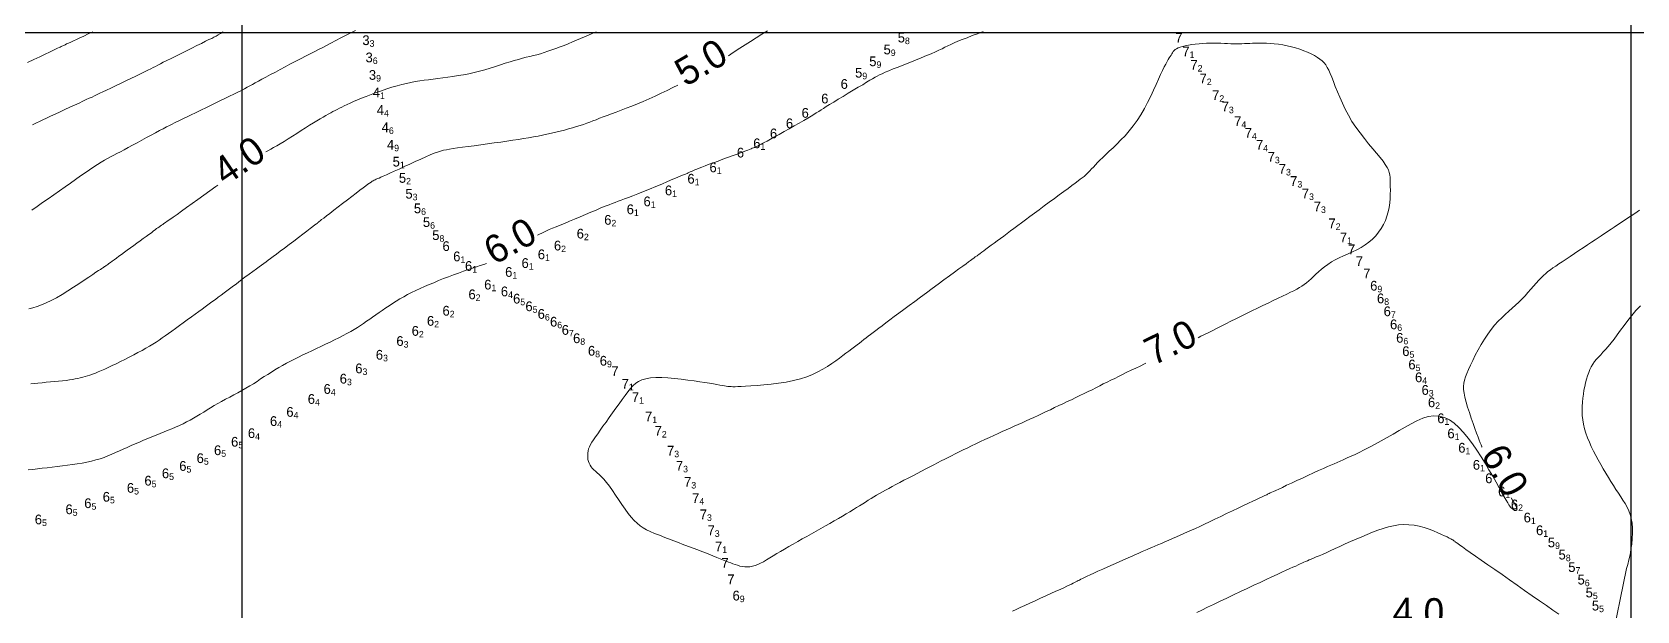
# Model space of a CAD drawing. Header units: millimetres. Extents: x 784883 to 785608, y 628235 to 628806.
# Drawn here: x 785284.9 to 785400.4, y 628458.4 to 628500 of the extents above; entities that cross this region are included whole.
import ezdxf
from ezdxf.enums import TextEntityAlignment as Align

# ---------------------------------------------------------------- set-up
doc = ezdxf.new("R2010")
doc.units = ezdxf.units.MM
for name, color, linetype in [('1_00', 1, 'Continuous'), ('2_00', 92, 'Continuous'), ('3_00', 92, 'Continuous'), ('4_00', 5, 'Continuous'), ('5_00', 252, 'Continuous'), ('6_00', 255, 'Continuous'), ('7_00', 255, 'Continuous'), ('Projection_Grid', 7, 'Continuous')]:
    doc.layers.add(name, color=color, linetype=linetype)
doc.layers.add('Soundings', color=7, linetype='Continuous', true_color=0x000000)

msp = doc.modelspace()

# ---------------------------------------------------------------- linework, layer by layer
at = {"layer": '1_00', "color": 1, "linetype": 'Continuous', "lineweight": 0, "true_color": 0xff0000, "flags": 128}
msp.add_lwpolyline([(785284.55, 628497.83), (785285.01, 628498.05), (785285.43, 628498.25), (785285.81, 628498.43), (785286.12, 628498.58), (785286.37, 628498.7), (785286.56, 628498.79), (785286.71, 628498.86), (785286.82, 628498.91), (785286.9, 628498.95), (785286.96, 628498.98), (785287.02, 628499.01), (785287.08, 628499.04), (785287.16, 628499.07), (785287.25, 628499.11), (785287.36, 628499.17), (785287.5, 628499.23), (785287.66, 628499.31), (785287.85, 628499.39), (785288.07, 628499.49), (785288.32, 628499.61), (785288.6, 628499.74), (785288.91, 628499.89), (785289.24, 628500.04)], dxfattribs=at)
at = {"layer": '2_00', "color": 92, "linetype": 'Continuous', "lineweight": 0, "true_color": 0x00c000, "flags": 128}
msp.add_lwpolyline([(785284.9, 628493.35), (785284.99, 628493.39), (785285.19, 628493.49), (785285.41, 628493.59), (785285.64, 628493.7), (785285.91, 628493.82), (785286.21, 628493.97), (785286.54, 628494.12), (785286.89, 628494.28), (785287.24, 628494.45), (785287.6, 628494.61), (785287.94, 628494.77), (785288.26, 628494.92), (785288.54, 628495.05), (785288.78, 628495.17), (785288.99, 628495.27), (785289.19, 628495.35), (785289.37, 628495.44), (785289.55, 628495.53), (785289.75, 628495.62), (785289.98, 628495.73), (785290.24, 628495.85), (785290.54, 628495.99), (785290.88, 628496.16), (785291.25, 628496.33), (785291.62, 628496.51), (785291.99, 628496.69), (785292.35, 628496.86), (785292.68, 628497.02), (785292.97, 628497.16), (785293.21, 628497.28), (785293.42, 628497.39), (785293.6, 628497.47), (785293.76, 628497.56), (785293.93, 628497.65), (785294.11, 628497.74), (785294.32, 628497.85), (785294.58, 628497.98), (785294.88, 628498.13), (785295.23, 628498.3), (785295.6, 628498.49), (785295.99, 628498.68), (785296.37, 628498.86), (785296.74, 628499.05), (785297.08, 628499.21), (785297.37, 628499.36), (785297.61, 628499.48), (785297.81, 628499.57), (785297.97, 628499.66), (785298.12, 628499.74), (785298.28, 628499.83), (785298.44, 628499.93), (785298.64, 628500.04)], dxfattribs=at)
at = {"layer": '3_00', "color": 92, "linetype": 'Continuous', "lineweight": 0, "true_color": 0x00c000, "flags": 128}
msp.add_lwpolyline([(785284.85, 628487.21), (785285.23, 628487.47), (785285.62, 628487.75), (785286.03, 628488.03), (785286.44, 628488.32), (785286.85, 628488.61), (785287.25, 628488.89), (785287.63, 628489.16), (785288, 628489.42), (785288.36, 628489.67), (785288.69, 628489.9), (785289.01, 628490.12), (785289.31, 628490.32), (785289.59, 628490.5), (785289.84, 628490.66), (785290.08, 628490.8), (785290.3, 628490.92), (785290.52, 628491.04), (785290.75, 628491.16), (785290.98, 628491.28), (785291.23, 628491.41), (785291.5, 628491.55), (785291.8, 628491.71), (785292.11, 628491.88), (785292.44, 628492.06), (785292.78, 628492.25), (785293.12, 628492.43), (785293.45, 628492.61), (785293.76, 628492.78), (785294.05, 628492.94), (785294.31, 628493.07), (785294.54, 628493.2), (785294.76, 628493.31), (785294.95, 628493.4), (785295.12, 628493.49), (785295.28, 628493.57), (785295.44, 628493.64), (785295.58, 628493.71), (785295.73, 628493.78), (785295.87, 628493.85), (785296.03, 628493.93), (785296.19, 628494.01), (785296.38, 628494.1), (785296.59, 628494.2), (785296.82, 628494.31), (785297.08, 628494.44), (785297.38, 628494.58), (785297.71, 628494.74), (785298.05, 628494.9), (785298.4, 628495.07), (785298.75, 628495.24), (785299.09, 628495.41), (785299.41, 628495.56), (785299.69, 628495.7), (785299.94, 628495.83), (785300.16, 628495.94), (785300.36, 628496.05), (785300.55, 628496.15), (785300.74, 628496.26), (785300.94, 628496.37), (785301.17, 628496.49), (785301.42, 628496.63), (785301.71, 628496.79), (785302.04, 628496.97), (785302.39, 628497.15), (785302.74, 628497.34), (785303.1, 628497.53), (785303.44, 628497.71), (785303.76, 628497.88), (785304.05, 628498.03), (785304.3, 628498.15), (785304.52, 628498.26), (785304.71, 628498.36), (785304.9, 628498.46), (785305.08, 628498.55), (785305.28, 628498.65), (785305.5, 628498.77), (785305.76, 628498.9), (785306.06, 628499.05), (785306.39, 628499.22), (785306.74, 628499.41), (785307.11, 628499.6), (785307.48, 628499.8), (785307.83, 628499.98), (785308.16, 628500.15)], dxfattribs=at)
at = {"layer": '4_00', "color": 5, "linetype": 'Continuous', "lineweight": 0, "true_color": 0x1b0fee, "flags": 128}
for points in [[(785301.7, 628491.4), (785301.84, 628491.48), (785302.05, 628491.59), (785302.26, 628491.71), (785302.49, 628491.84), (785302.73, 628491.99), (785303.01, 628492.16), (785303.3, 628492.34), (785303.61, 628492.53), (785303.93, 628492.73), (785304.24, 628492.94), (785304.55, 628493.13), (785304.85, 628493.32), (785305.13, 628493.49), (785305.38, 628493.65), (785305.61, 628493.79), (785305.82, 628493.91), (785306.02, 628494.02), (785306.2, 628494.12), (785306.37, 628494.21), (785306.53, 628494.3), (785306.69, 628494.38), (785306.84, 628494.46), (785307.01, 628494.54), (785307.17, 628494.63), (785307.35, 628494.72), (785307.55, 628494.81), (785307.77, 628494.91), (785308.01, 628495.02), (785308.29, 628495.14), (785308.59, 628495.26), (785308.93, 628495.39), (785309.28, 628495.53), (785309.65, 628495.67), (785310.03, 628495.8), (785310.41, 628495.93), (785310.78, 628496.05), (785311.15, 628496.16), (785311.49, 628496.25), (785311.83, 628496.33), (785312.15, 628496.4), (785312.46, 628496.46), (785312.78, 628496.51), (785313.09, 628496.56), (785313.41, 628496.6), (785313.74, 628496.64), (785314.08, 628496.68), (785314.44, 628496.73), (785314.8, 628496.78), (785315.17, 628496.83), (785315.55, 628496.89), (785315.93, 628496.96), (785316.31, 628497.03), (785316.7, 628497.12), (785317.09, 628497.22), (785317.47, 628497.32), (785317.85, 628497.44), (785318.23, 628497.55), (785318.59, 628497.67), (785318.94, 628497.78), (785319.28, 628497.88), (785319.59, 628497.98), (785319.89, 628498.06), (785320.18, 628498.14), (785320.44, 628498.21), (785320.71, 628498.27), (785320.96, 628498.33), (785321.22, 628498.4), (785321.47, 628498.47), (785321.74, 628498.55), (785322.01, 628498.64), (785322.29, 628498.74), (785322.58, 628498.84), (785322.88, 628498.96), (785323.17, 628499.07), (785323.47, 628499.19), (785323.77, 628499.32), (785324.06, 628499.44), (785324.35, 628499.56), (785324.63, 628499.68), (785324.92, 628499.8), (785325.2, 628499.92), (785325.48, 628500.04)], [(785284.63, 628480.11), (785284.93, 628480.18), (785285.24, 628480.28), (785285.55, 628480.39), (785285.89, 628480.53), (785286.25, 628480.7), (785286.63, 628480.91), (785287.04, 628481.15), (785287.45, 628481.4), (785287.85, 628481.66), (785288.25, 628481.91), (785288.62, 628482.16), (785288.95, 628482.39), (785289.24, 628482.58), (785289.47, 628482.74), (785289.65, 628482.86), (785289.79, 628482.95), (785289.89, 628483.02), (785289.96, 628483.06), (785290.01, 628483.09), (785290.05, 628483.11), (785290.07, 628483.13), (785290.1, 628483.15), (785290.13, 628483.17), (785290.16, 628483.19), (785290.21, 628483.22), (785290.26, 628483.26), (785290.33, 628483.31), (785290.41, 628483.37), (785290.51, 628483.44), (785290.64, 628483.53), (785290.78, 628483.64), (785290.94, 628483.76), (785291.12, 628483.89), (785291.31, 628484.03), (785291.52, 628484.18), (785291.73, 628484.33), (785291.96, 628484.5), (785292.19, 628484.67), (785292.42, 628484.83), (785292.65, 628485), (785292.87, 628485.17), (785293.08, 628485.32), (785293.28, 628485.46), (785293.46, 628485.59), (785293.61, 628485.71), (785293.74, 628485.8), (785293.84, 628485.88), (785293.93, 628485.94), (785293.99, 628485.98), (785294.04, 628486.02), (785294.09, 628486.05), (785294.12, 628486.08), (785294.16, 628486.1), (785294.19, 628486.12), (785294.23, 628486.15), (785294.29, 628486.18), (785294.37, 628486.24), (785294.47, 628486.31), (785294.61, 628486.41), (785294.79, 628486.53), (785295.02, 628486.7), (785295.31, 628486.9), (785295.63, 628487.13), (785296, 628487.4), (785296.4, 628487.68), (785296.81, 628487.98), (785297.24, 628488.3), (785297.68, 628488.61), (785298.11, 628488.92), (785298.24, 628489.02)]]:
    msp.add_lwpolyline(points, dxfattribs=at)
at = {"layer": '5_00', "color": 252, "linetype": 'Continuous', "lineweight": 0, "true_color": 0x8e919d}
for p, q in [((785400.33, 628479.98), (785400.04, 628479.63)), ((785400.65, 628480.33), (785400.33, 628479.98)), ((785399.48, 628478.92), (785399.23, 628478.57)), ((785399.75, 628479.27), (785399.48, 628478.92)), ((785400.04, 628479.63), (785399.75, 628479.27)), ((785398.54, 628477.65), (785398.34, 628477.4)), ((785398.76, 628477.93), (785398.54, 628477.65)), ((785398.99, 628478.24), (785398.76, 628477.93)), ((785399.23, 628478.57), (785398.99, 628478.24)), ((785397.49, 628476.48), (785397.35, 628476.31)), ((785397.64, 628476.64), (785397.49, 628476.48)), ((785397.8, 628476.81), (785397.64, 628476.64)), ((785397.96, 628476.99), (785397.8, 628476.81)), ((785398.15, 628477.19), (785397.96, 628476.99)), ((785398.34, 628477.4), (785398.15, 628477.19)), ((785396.85, 628475.29), (785396.77, 628475.05)), ((785396.93, 628475.52), (785396.85, 628475.29)), ((785397.02, 628475.74), (785396.93, 628475.52)), ((785397.12, 628475.94), (785397.02, 628475.74)), ((785397.23, 628476.13), (785397.12, 628475.94)), ((785397.35, 628476.31), (785397.23, 628476.13)), ((785396.59, 628474.25), (785396.55, 628473.97)), ((785396.65, 628474.53), (785396.59, 628474.25)), ((785396.71, 628474.79), (785396.65, 628474.53)), ((785396.77, 628475.05), (785396.71, 628474.79)), ((785396.48, 628473.38), (785396.46, 628473.07)), ((785396.46, 628473.07), (785396.46, 628472.76)), ((785396.51, 628473.68), (785396.48, 628473.38)), ((785396.55, 628473.97), (785396.51, 628473.68)), ((785396.46, 628472.76), (785396.47, 628472.44)), ((785396.47, 628472.44), (785396.5, 628472.12)), ((785396.5, 628472.12), (785396.56, 628471.8)), ((785396.56, 628471.8), (785396.63, 628471.48)), ((785396.63, 628471.48), (785396.73, 628471.16)), ((785396.73, 628471.16), (785396.84, 628470.83)), ((785396.84, 628470.83), (785396.98, 628470.51)), ((785396.98, 628470.51), (785397.12, 628470.19)), ((785397.12, 628470.19), (785397.28, 628469.87)), ((785397.28, 628469.87), (785397.45, 628469.55)), ((785397.45, 628469.55), (785397.62, 628469.23)), ((785397.62, 628469.23), (785397.8, 628468.91)), ((785397.8, 628468.91), (785397.98, 628468.59)), ((785397.98, 628468.59), (785398.16, 628468.28)), ((785398.16, 628468.28), (785398.35, 628467.98)), ((785398.35, 628467.98), (785398.53, 628467.68)), ((785398.53, 628467.68), (785398.71, 628467.39)), ((785398.71, 628467.39), (785398.89, 628467.11)), ((785398.89, 628467.11), (785399.07, 628466.85)), ((785399.07, 628466.85), (785399.24, 628466.59)), ((785399.24, 628466.59), (785399.4, 628466.34)), ((785399.4, 628466.34), (785399.55, 628466.09)), ((785399.55, 628466.09), (785399.69, 628465.84)), ((785399.69, 628465.84), (785399.81, 628465.58)), ((785399.81, 628465.58), (785399.91, 628465.31)), ((785399.91, 628465.31), (785399.99, 628465.01)), ((785399.99, 628465.01), (785400.05, 628464.69)), ((785380.59, 628463.71), (785380.19, 628463.54)), ((785380.98, 628463.88), (785380.59, 628463.71)), ((785381.37, 628464.04), (785380.98, 628463.88)), ((785381.76, 628464.18), (785381.37, 628464.04)), ((785382.13, 628464.31), (785381.76, 628464.18)), ((785382.51, 628464.41), (785382.13, 628464.31)), ((785382.87, 628464.5), (785382.51, 628464.41)), ((785383.24, 628464.56), (785382.87, 628464.5)), ((785383.61, 628464.58), (785383.24, 628464.56)), ((785383.98, 628464.57), (785383.61, 628464.58)), ((785384.36, 628464.53), (785383.98, 628464.57)), ((785384.73, 628464.46), (785384.36, 628464.53)), ((785385.09, 628464.36), (785384.73, 628464.46)), ((785385.44, 628464.25), (785385.09, 628464.36)), ((785385.77, 628464.12), (785385.44, 628464.25)), ((785386.07, 628464), (785385.77, 628464.12)), ((785386.33, 628463.88), (785386.07, 628464)), ((785386.56, 628463.78), (785386.33, 628463.88)), ((785386.74, 628463.69), (785386.56, 628463.78)), ((785386.89, 628463.61), (785386.74, 628463.69)), ((785387, 628463.56), (785386.89, 628463.61)), ((785400.05, 628464.69), (785400.08, 628464.33)), ((785400.08, 628463.96), (785400.06, 628463.57)), ((785400.08, 628464.33), (785400.08, 628463.96)), ((785378.03, 628462.56), (785377.76, 628462.44)), ((785378.33, 628462.7), (785378.03, 628462.56)), ((785378.67, 628462.85), (785378.33, 628462.7)), ((785379.02, 628463.01), (785378.67, 628462.85)), ((785379.4, 628463.19), (785379.02, 628463.01)), ((785379.79, 628463.36), (785379.4, 628463.19)), ((785380.19, 628463.54), (785379.79, 628463.36)), ((785387.08, 628463.51), (785387, 628463.56)), ((785387.14, 628463.48), (785387.08, 628463.51)), ((785387.18, 628463.45), (785387.14, 628463.48)), ((785387.21, 628463.43), (785387.18, 628463.45)), ((785387.23, 628463.42), (785387.21, 628463.43)), ((785387.26, 628463.4), (785387.23, 628463.42)), ((785387.29, 628463.38), (785387.26, 628463.4)), ((785387.33, 628463.34), (785387.29, 628463.38)), ((785387.4, 628463.29), (785387.33, 628463.34)), ((785387.51, 628463.22), (785387.4, 628463.29)), ((785387.65, 628463.11), (785387.51, 628463.22)), ((785387.84, 628462.98), (785387.65, 628463.11)), ((785388.09, 628462.8), (785387.84, 628462.98)), ((785388.41, 628462.58), (785388.09, 628462.8)), ((785388.78, 628462.32), (785388.41, 628462.58)), ((785399.97, 628462.78), (785399.91, 628462.4)), ((785400.03, 628463.17), (785399.97, 628462.78)), ((785400.06, 628463.57), (785400.03, 628463.17)), ((785375.42, 628461.41), (785375.15, 628461.29)), ((785375.64, 628461.51), (785375.42, 628461.41)), ((785375.84, 628461.6), (785375.64, 628461.51)), ((785376.01, 628461.68), (785375.84, 628461.6)), ((785376.16, 628461.75), (785376.01, 628461.68)), ((785376.29, 628461.81), (785376.16, 628461.75)), ((785376.42, 628461.87), (785376.29, 628461.81)), ((785376.55, 628461.92), (785376.42, 628461.87)), ((785376.68, 628461.98), (785376.55, 628461.92)), ((785376.81, 628462.04), (785376.68, 628461.98)), ((785376.96, 628462.1), (785376.81, 628462.04)), ((785377.13, 628462.17), (785376.96, 628462.1)), ((785377.31, 628462.25), (785377.13, 628462.17)), ((785377.52, 628462.34), (785377.31, 628462.25)), ((785377.76, 628462.44), (785377.52, 628462.34)), ((785389.2, 628462.02), (785388.78, 628462.32)), ((785389.67, 628461.69), (785389.2, 628462.02)), ((785390.17, 628461.34), (785389.67, 628461.69)), ((785390.69, 628460.98), (785390.17, 628461.34)), ((785399.66, 628461.41), (785398.18, 628454.32)), ((785399.75, 628461.71), (785399.66, 628461.41)), ((785399.83, 628462.04), (785399.75, 628461.71)), ((785399.91, 628462.4), (785399.83, 628462.04)), ((785372.83, 628460.21), (785372.35, 628459.98)), ((785373.28, 628460.42), (785372.83, 628460.21)), ((785373.72, 628460.62), (785373.28, 628460.42)), ((785374.13, 628460.81), (785373.72, 628460.62)), ((785374.51, 628460.99), (785374.13, 628460.81)), ((785374.85, 628461.15), (785374.51, 628460.99)), ((785375.15, 628461.29), (785374.85, 628461.15)), ((785391.23, 628460.6), (785390.69, 628460.98)), ((785391.78, 628460.22), (785391.23, 628460.6)), ((785392.32, 628459.83), (785391.78, 628460.22)), ((785370.39, 628459.06), (785369.93, 628458.84)), ((785370.88, 628459.29), (785370.39, 628459.06)), ((785371.37, 628459.52), (785370.88, 628459.29)), ((785371.87, 628459.76), (785371.37, 628459.52)), ((785372.35, 628459.98), (785371.87, 628459.76)), ((785392.86, 628459.46), (785392.32, 628459.83)), ((785393.39, 628459.09), (785392.86, 628459.46)), ((785393.89, 628458.75), (785393.39, 628459.09)), ((785369.08, 628458.43), (785368.71, 628458.26)), ((785369.48, 628458.63), (785369.08, 628458.43)), ((785369.93, 628458.84), (785369.48, 628458.63)), ((785394.35, 628458.42), (785393.89, 628458.75)), ((785394.78, 628458.13), (785394.35, 628458.42))]:
    msp.add_line(p, q, dxfattribs=at)
at = {"layer": '5_00', "color": 252, "linetype": 'Continuous', "lineweight": 0, "true_color": 0x8e919d, "flags": 128}
for points in [[(785335, 628498.32), (785335.17, 628498.44), (785335.49, 628498.64), (785335.83, 628498.87), (785336.2, 628499.11), (785336.59, 628499.35), (785336.99, 628499.61), (785337.4, 628499.87), (785337.81, 628500.12)], [(785284.78, 628474.72), (785285.03, 628474.74), (785285.3, 628474.77), (785285.59, 628474.79), (785285.89, 628474.82), (785286.19, 628474.85), (785286.49, 628474.88), (785286.78, 628474.91), (785287.06, 628474.93), (785287.32, 628474.96), (785287.56, 628474.99), (785287.78, 628475.03), (785287.98, 628475.06), (785288.16, 628475.1), (785288.34, 628475.14), (785288.52, 628475.18), (785288.69, 628475.23), (785288.86, 628475.28), (785289.04, 628475.34), (785289.23, 628475.41), (785289.43, 628475.49), (785289.64, 628475.57), (785289.87, 628475.67), (785290.11, 628475.77), (785290.36, 628475.89), (785290.64, 628476.02), (785290.93, 628476.16), (785291.23, 628476.31), (785291.55, 628476.46), (785291.87, 628476.62), (785292.19, 628476.79), (785292.49, 628476.96), (785292.79, 628477.12), (785293.07, 628477.28), (785293.33, 628477.43), (785293.57, 628477.57), (785293.8, 628477.72), (785294.02, 628477.86), (785294.23, 628478.01), (785294.46, 628478.17), (785294.69, 628478.33), (785294.93, 628478.51), (785295.2, 628478.7), (785295.48, 628478.9), (785295.76, 628479.11), (785296.05, 628479.32), (785296.34, 628479.53), (785296.61, 628479.73), (785296.88, 628479.92), (785297.11, 628480.09), (785297.33, 628480.25), (785297.53, 628480.39), (785297.71, 628480.53), (785297.89, 628480.66), (785298.07, 628480.79), (785298.27, 628480.94), (785298.48, 628481.09), (785298.71, 628481.27), (785298.98, 628481.47), (785299.27, 628481.68), (785299.58, 628481.91), (785299.89, 628482.15), (785300.2, 628482.38), (785300.5, 628482.6), (785300.77, 628482.8), (785301.02, 628482.98), (785301.23, 628483.13), (785301.4, 628483.26), (785301.56, 628483.38), (785301.72, 628483.49), (785301.87, 628483.6), (785302.04, 628483.72), (785302.24, 628483.87), (785302.47, 628484.04), (785302.74, 628484.25), (785303.05, 628484.48), (785303.38, 628484.73), (785303.71, 628484.99), (785304.05, 628485.24), (785304.36, 628485.48), (785304.65, 628485.7), (785304.9, 628485.89), (785305.09, 628486.04), (785305.23, 628486.15), (785305.34, 628486.23), (785305.41, 628486.28), (785305.45, 628486.32), (785305.47, 628486.33), (785305.48, 628486.34), (785305.48, 628486.34), (785305.48, 628486.34), (785305.49, 628486.35), (785305.51, 628486.36), (785305.55, 628486.4), (785305.62, 628486.45), (785305.72, 628486.53), (785305.87, 628486.64), (785306.06, 628486.79), (785306.31, 628486.98), (785306.59, 628487.2), (785306.9, 628487.44), (785307.23, 628487.69), (785307.57, 628487.95), (785307.9, 628488.2), (785308.2, 628488.44), (785308.48, 628488.65), (785308.7, 628488.82), (785308.89, 628488.96), (785309.05, 628489.07), (785309.17, 628489.16), (785309.28, 628489.23), (785309.36, 628489.29), (785309.44, 628489.33), (785309.51, 628489.37), (785309.57, 628489.4), (785309.65, 628489.44), (785309.74, 628489.48), (785309.85, 628489.52), (785309.99, 628489.58), (785310.16, 628489.66), (785310.38, 628489.75), (785310.64, 628489.87), (785310.94, 628490.01), (785311.3, 628490.17), (785311.67, 628490.35), (785312.07, 628490.53), (785312.46, 628490.71), (785312.85, 628490.89), (785313.21, 628491.05), (785313.53, 628491.19), (785313.81, 628491.3), (785314.05, 628491.39), (785314.27, 628491.46), (785314.48, 628491.52), (785314.7, 628491.56), (785314.93, 628491.61), (785315.19, 628491.65), (785315.49, 628491.69), (785315.85, 628491.74), (785316.26, 628491.79), (785316.7, 628491.85), (785317.17, 628491.92), (785317.65, 628491.98), (785318.13, 628492.05), (785318.61, 628492.11), (785319.06, 628492.18), (785319.49, 628492.24), (785319.89, 628492.3), (785320.26, 628492.36), (785320.62, 628492.42), (785320.96, 628492.48), (785321.3, 628492.54), (785321.62, 628492.6), (785321.94, 628492.67), (785322.26, 628492.74), (785322.58, 628492.82), (785322.89, 628492.89), (785323.2, 628492.97), (785323.49, 628493.06), (785323.78, 628493.14), (785324.06, 628493.22), (785324.32, 628493.3), (785324.56, 628493.38), (785324.8, 628493.47), (785325.03, 628493.55), (785325.25, 628493.64), (785325.49, 628493.72), (785325.73, 628493.82), (785325.99, 628493.92), (785326.27, 628494.03), (785326.58, 628494.14), (785326.92, 628494.27), (785327.27, 628494.4), (785327.65, 628494.55), (785328.04, 628494.7), (785328.45, 628494.86), (785328.87, 628495.04), (785329.3, 628495.22), (785329.73, 628495.42), (785330.17, 628495.62), (785330.6, 628495.83), (785331.01, 628496.03), (785331.37, 628496.21)]]:
    msp.add_lwpolyline(points, dxfattribs=at)
at = {"layer": '6_00', "color": 18, "linetype": 'Continuous', "lineweight": 0, "true_color": 0x000000, "flags": 128}
for points in [[(785321.26, 628485.41), (785321.36, 628485.46), (785321.61, 628485.59), (785321.85, 628485.7), (785322.09, 628485.81), (785322.34, 628485.91), (785322.61, 628486.02), (785322.89, 628486.13), (785323.21, 628486.26), (785323.56, 628486.41), (785323.93, 628486.56), (785324.32, 628486.73), (785324.71, 628486.9), (785325.1, 628487.06), (785325.47, 628487.22), (785325.82, 628487.37), (785326.13, 628487.49), (785326.41, 628487.6), (785326.64, 628487.69), (785326.86, 628487.77), (785327.07, 628487.85), (785327.29, 628487.93), (785327.53, 628488.02), (785327.8, 628488.12), (785328.12, 628488.24), (785328.48, 628488.38), (785328.89, 628488.55), (785329.33, 628488.73), (785329.77, 628488.91), (785330.21, 628489.09), (785330.62, 628489.27), (785331, 628489.43), (785331.32, 628489.56), (785331.58, 628489.67), (785331.78, 628489.75), (785331.92, 628489.81), (785332.03, 628489.86), (785332.1, 628489.89), (785332.16, 628489.91), (785332.21, 628489.94), (785332.26, 628489.96), (785332.31, 628489.98), (785332.39, 628490.02), (785332.48, 628490.06), (785332.59, 628490.1), (785332.73, 628490.16), (785332.9, 628490.23), (785333.1, 628490.31), (785333.34, 628490.4), (785333.62, 628490.51), (785333.93, 628490.62), (785334.26, 628490.74), (785334.6, 628490.87), (785334.94, 628490.99), (785335.26, 628491.11), (785335.57, 628491.22), (785335.83, 628491.32), (785336.06, 628491.4), (785336.25, 628491.47), (785336.4, 628491.53), (785336.53, 628491.58), (785336.63, 628491.62), (785336.72, 628491.66), (785336.8, 628491.69), (785336.88, 628491.73), (785336.95, 628491.76), (785337.04, 628491.8), (785337.14, 628491.85), (785337.25, 628491.91), (785337.39, 628491.98), (785337.57, 628492.07), (785337.78, 628492.18), (785338.03, 628492.32), (785338.32, 628492.48), (785338.65, 628492.66), (785339.01, 628492.86), (785339.38, 628493.07), (785339.74, 628493.28), (785340.09, 628493.48), (785340.42, 628493.66), (785340.71, 628493.83), (785340.95, 628493.97), (785341.16, 628494.1), (785341.33, 628494.21), (785341.5, 628494.31), (785341.67, 628494.42), (785341.84, 628494.53), (785342.05, 628494.66), (785342.29, 628494.81), (785342.58, 628494.99), (785342.91, 628495.19), (785343.26, 628495.4), (785343.63, 628495.62), (785343.99, 628495.84), (785344.34, 628496.05), (785344.67, 628496.24), (785344.95, 628496.41), (785345.19, 628496.56), (785345.38, 628496.67), (785345.56, 628496.77), (785345.72, 628496.86), (785345.89, 628496.95), (785346.07, 628497.03), (785346.29, 628497.13), (785346.55, 628497.24), (785346.87, 628497.37), (785347.23, 628497.51), (785347.63, 628497.67), (785348.05, 628497.84), (785348.47, 628498), (785348.87, 628498.17), (785349.26, 628498.33), (785349.6, 628498.47), (785349.9, 628498.61), (785350.15, 628498.72), (785350.38, 628498.83), (785350.59, 628498.94), (785350.8, 628499.04), (785351.01, 628499.14), (785351.25, 628499.25), (785351.52, 628499.36), (785351.83, 628499.49), (785352.18, 628499.62), (785352.55, 628499.77), (785352.94, 628499.91), (785353.33, 628500.06)], [(785400.59, 628487.21), (785400.26, 628486.98), (785399.92, 628486.76), (785399.59, 628486.54), (785399.28, 628486.33), (785399, 628486.15), (785398.76, 628485.99), (785398.55, 628485.85), (785398.36, 628485.72), (785398.18, 628485.6), (785398, 628485.48), (785397.82, 628485.36), (785397.62, 628485.23), (785397.39, 628485.08), (785397.14, 628484.9), (785396.85, 628484.71), (785396.54, 628484.51), (785396.23, 628484.3), (785395.91, 628484.09), (785395.6, 628483.88), (785395.3, 628483.68), (785395.03, 628483.5), (785394.78, 628483.34), (785394.56, 628483.19), (785394.36, 628483.05), (785394.18, 628482.92), (785394, 628482.79), (785393.84, 628482.65), (785393.68, 628482.5), (785393.51, 628482.34), (785393.33, 628482.16), (785393.15, 628481.95), (785392.96, 628481.74), (785392.77, 628481.52), (785392.56, 628481.29), (785392.35, 628481.05), (785392.13, 628480.82), (785391.9, 628480.59), (785391.66, 628480.37), (785391.42, 628480.16), (785391.17, 628479.94), (785390.92, 628479.71), (785390.67, 628479.47), (785390.41, 628479.21), (785390.16, 628478.93), (785389.91, 628478.62), (785389.66, 628478.28), (785389.43, 628477.92), (785389.19, 628477.54), (785388.98, 628477.15), (785388.77, 628476.77), (785388.59, 628476.4), (785388.42, 628476.06), (785388.27, 628475.74), (785388.15, 628475.46), (785388.06, 628475.21), (785387.98, 628474.98), (785387.94, 628474.76), (785387.92, 628474.53), (785387.92, 628474.3), (785387.96, 628474.04), (785388.02, 628473.74), (785388.1, 628473.4), (785388.21, 628473.03), (785388.34, 628472.65), (785388.47, 628472.25), (785388.61, 628471.86), (785388.74, 628471.5), (785388.86, 628471.17), (785388.97, 628470.88), (785389.05, 628470.66), (785389.13, 628470.47), (785389.19, 628470.32), (785389.25, 628470.17), (785389.26, 628470.15)], [(785284.59, 628468.52), (785284.92, 628468.55), (785285.26, 628468.59), (785285.61, 628468.63), (785285.96, 628468.67), (785286.33, 628468.71), (785286.69, 628468.76), (785287.06, 628468.8), (785287.42, 628468.85), (785287.78, 628468.9), (785288.13, 628468.95), (785288.48, 628469.01), (785288.82, 628469.07), (785289.15, 628469.15), (785289.47, 628469.23), (785289.77, 628469.32), (785290.06, 628469.42), (785290.34, 628469.53), (785290.62, 628469.64), (785290.89, 628469.76), (785291.16, 628469.89), (785291.44, 628470.01), (785291.72, 628470.14), (785292.01, 628470.27), (785292.3, 628470.39), (785292.6, 628470.52), (785292.9, 628470.65), (785293.2, 628470.77), (785293.5, 628470.89), (785293.8, 628471.02), (785294.09, 628471.14), (785294.38, 628471.25), (785294.67, 628471.37), (785294.94, 628471.48), (785295.21, 628471.6), (785295.48, 628471.72), (785295.74, 628471.84), (785296, 628471.97), (785296.25, 628472.1), (785296.5, 628472.23), (785296.74, 628472.38), (785296.98, 628472.52), (785297.23, 628472.67), (785297.47, 628472.83), (785297.72, 628472.98), (785297.98, 628473.14), (785298.25, 628473.29), (785298.52, 628473.45), (785298.81, 628473.6), (785299.1, 628473.76), (785299.39, 628473.92), (785299.68, 628474.07), (785299.97, 628474.23), (785300.26, 628474.4), (785300.54, 628474.56), (785300.81, 628474.72), (785301.07, 628474.89), (785301.33, 628475.06), (785301.59, 628475.23), (785301.85, 628475.39), (785302.1, 628475.56), (785302.36, 628475.72), (785302.63, 628475.88), (785302.9, 628476.04), (785303.18, 628476.19), (785303.47, 628476.34), (785303.76, 628476.49), (785304.06, 628476.64), (785304.37, 628476.79), (785304.69, 628476.94), (785305.01, 628477.09), (785305.34, 628477.25), (785305.67, 628477.4), (785306, 628477.56), (785306.33, 628477.71), (785306.65, 628477.87), (785306.96, 628478.02), (785307.26, 628478.18), (785307.54, 628478.33), (785307.81, 628478.48), (785308.06, 628478.62), (785308.29, 628478.77), (785308.52, 628478.91), (785308.74, 628479.06), (785308.96, 628479.21), (785309.18, 628479.36), (785309.39, 628479.52), (785309.62, 628479.67), (785309.85, 628479.84), (785310.08, 628480), (785310.33, 628480.17), (785310.57, 628480.33), (785310.83, 628480.5), (785311.09, 628480.66), (785311.36, 628480.82), (785311.63, 628480.98), (785311.91, 628481.13), (785312.2, 628481.28), (785312.49, 628481.42), (785312.8, 628481.57), (785313.12, 628481.71), (785313.45, 628481.85), (785313.79, 628481.99), (785314.14, 628482.14), (785314.5, 628482.28), (785314.86, 628482.42), (785315.22, 628482.55), (785315.58, 628482.68), (785315.93, 628482.81), (785316.26, 628482.93), (785316.57, 628483.03), (785316.86, 628483.13), (785317.13, 628483.22), (785317.39, 628483.31), (785317.59, 628483.38)], [(785391.35, 628466.51), (785391.45, 628466.34), (785391.56, 628466.15), (785391.64, 628466.01), (785391.7, 628465.9), (785391.73, 628465.83), (785391.75, 628465.78), (785391.76, 628465.75), (785391.77, 628465.72), (785391.76, 628465.7), (785391.76, 628465.68), (785391.75, 628465.65), (785391.73, 628465.63), (785391.72, 628465.62), (785391.7, 628465.6), (785391.68, 628465.59), (785391.66, 628465.59), (785391.63, 628465.59), (785391.6, 628465.6), (785391.57, 628465.62), (785391.54, 628465.64), (785391.51, 628465.66), (785391.47, 628465.68), (785391.44, 628465.71), (785391.41, 628465.73), (785391.38, 628465.76), (785391.35, 628465.79), (785391.31, 628465.83), (785391.26, 628465.9), (785391.19, 628466), (785391.1, 628466.14), (785390.99, 628466.33), (785390.85, 628466.57), (785390.68, 628466.87), (785390.49, 628467.23), (785390.26, 628467.63), (785390.02, 628468.06), (785389.75, 628468.52), (785389.47, 628468.99), (785389.18, 628469.46), (785388.87, 628469.93), (785388.56, 628470.39), (785388.25, 628470.81), (785387.92, 628471.21), (785387.59, 628471.57), (785387.25, 628471.87), (785386.9, 628472.12), (785386.54, 628472.29), (785386.16, 628472.39), (785385.78, 628472.41), (785385.38, 628472.35), (785384.98, 628472.23), (785384.57, 628472.05), (785384.15, 628471.84), (785383.72, 628471.6), (785383.29, 628471.35), (785382.86, 628471.09), (785382.43, 628470.84), (785381.99, 628470.6), (785381.57, 628470.37), (785381.16, 628470.16), (785380.77, 628469.96), (785380.41, 628469.78), (785380.07, 628469.61), (785379.77, 628469.47), (785379.5, 628469.35), (785379.26, 628469.24), (785379.04, 628469.14), (785378.83, 628469.05), (785378.61, 628468.96), (785378.38, 628468.86), (785378.12, 628468.75), (785377.83, 628468.62), (785377.49, 628468.47), (785377.12, 628468.3), (785376.72, 628468.12), (785376.32, 628467.93), (785375.92, 628467.75), (785375.54, 628467.57), (785375.18, 628467.41), (785374.88, 628467.26), (785374.62, 628467.14), (785374.41, 628467.04), (785374.24, 628466.97), (785374.11, 628466.91), (785374.01, 628466.86), (785373.93, 628466.82), (785373.86, 628466.79), (785373.8, 628466.76), (785373.75, 628466.73), (785373.68, 628466.7), (785373.61, 628466.67), (785373.51, 628466.62), (785373.38, 628466.56), (785373.22, 628466.48), (785373.01, 628466.39), (785372.76, 628466.27), (785372.45, 628466.12), (785372.09, 628465.95), (785371.7, 628465.76), (785371.29, 628465.57), (785370.86, 628465.37), (785370.44, 628465.16), (785370.02, 628464.97), (785369.63, 628464.78), (785369.27, 628464.61), (785368.93, 628464.45), (785368.62, 628464.31), (785368.33, 628464.17), (785368.05, 628464.05), (785367.79, 628463.93), (785367.52, 628463.81), (785367.25, 628463.69), (785366.98, 628463.57), (785366.7, 628463.45), (785366.43, 628463.34), (785366.17, 628463.23), (785365.92, 628463.12), (785365.69, 628463.03), (785365.48, 628462.94), (785365.3, 628462.86), (785365.15, 628462.8), (785365.02, 628462.74), (785364.9, 628462.69), (785364.78, 628462.64), (785364.65, 628462.58), (785364.49, 628462.51), (785364.3, 628462.42), (785364.06, 628462.32), (785363.78, 628462.19), (785363.44, 628462.04), (785363.08, 628461.88), (785362.7, 628461.71), (785362.32, 628461.54), (785361.95, 628461.38), (785361.6, 628461.22), (785361.3, 628461.08), (785361.04, 628460.96), (785360.82, 628460.86), (785360.64, 628460.78), (785360.49, 628460.71), (785360.37, 628460.65), (785360.27, 628460.59), (785360.18, 628460.55), (785360.1, 628460.5), (785360.01, 628460.46), (785359.92, 628460.41), (785359.81, 628460.36), (785359.69, 628460.3), (785359.54, 628460.22), (785359.36, 628460.14), (785359.14, 628460.04), (785358.88, 628459.92), (785358.57, 628459.78), (785358.22, 628459.62), (785357.85, 628459.45), (785357.47, 628459.28), (785357.08, 628459.1), (785356.69, 628458.92), (785356.33, 628458.76), (785356, 628458.61), (785355.71, 628458.47), (785355.46, 628458.36)]]:
    msp.add_lwpolyline(points, dxfattribs=at)
at = {"layer": '7_00', "color": 18, "linetype": 'Continuous', "lineweight": 0, "true_color": 0x000000, "flags": 128}
for points in [[(785327.79, 628465.39), (785327.57, 628465.7), (785327.33, 628466.03), (785327.1, 628466.38), (785326.87, 628466.71), (785326.65, 628467.04), (785326.43, 628467.35), (785326.22, 628467.61), (785326.03, 628467.84), (785325.86, 628468.03), (785325.7, 628468.18), (785325.56, 628468.31), (785325.43, 628468.43), (785325.31, 628468.53), (785325.2, 628468.64), (785325.11, 628468.74), (785325.04, 628468.86), (785324.98, 628468.99), (785324.93, 628469.13), (785324.89, 628469.27), (785324.87, 628469.42), (785324.87, 628469.57), (785324.88, 628469.73), (785324.9, 628469.88), (785324.94, 628470.03), (785325.01, 628470.18), (785325.08, 628470.34), (785325.18, 628470.51), (785325.3, 628470.69), (785325.43, 628470.9), (785325.59, 628471.12), (785325.77, 628471.37), (785325.97, 628471.66), (785326.19, 628471.96), (785326.42, 628472.29), (785326.66, 628472.62), (785326.89, 628472.95), (785327.13, 628473.27), (785327.35, 628473.59), (785327.57, 628473.88), (785327.76, 628474.14), (785327.95, 628474.37), (785328.13, 628474.57), (785328.33, 628474.75), (785328.54, 628474.89), (785328.78, 628475), (785329.06, 628475.08), (785329.39, 628475.14), (785329.77, 628475.16), (785330.2, 628475.16), (785330.65, 628475.14), (785331.13, 628475.1), (785331.61, 628475.04), (785332.08, 628474.98), (785332.53, 628474.92), (785332.94, 628474.86), (785333.31, 628474.8), (785333.63, 628474.75), (785333.92, 628474.7), (785334.16, 628474.66), (785334.38, 628474.62), (785334.56, 628474.59), (785334.72, 628474.56), (785334.85, 628474.54), (785334.97, 628474.53), (785335.08, 628474.51), (785335.19, 628474.51), (785335.32, 628474.5), (785335.48, 628474.5), (785335.68, 628474.51), (785335.93, 628474.52), (785336.24, 628474.54), (785336.62, 628474.56), (785337.06, 628474.59), (785337.55, 628474.63), (785338.07, 628474.68), (785338.61, 628474.75), (785339.15, 628474.83), (785339.68, 628474.94), (785340.18, 628475.06), (785340.64, 628475.21), (785341.06, 628475.38), (785341.45, 628475.57), (785341.81, 628475.76), (785342.14, 628475.96), (785342.44, 628476.17), (785342.73, 628476.37), (785342.99, 628476.56), (785343.23, 628476.74), (785343.46, 628476.91), (785343.68, 628477.07), (785343.88, 628477.23), (785344.07, 628477.37), (785344.26, 628477.51), (785344.43, 628477.64), (785344.59, 628477.76), (785344.75, 628477.89), (785344.91, 628478.01), (785345.07, 628478.13), (785345.24, 628478.26), (785345.42, 628478.4), (785345.61, 628478.55), (785345.83, 628478.71), (785346.07, 628478.89), (785346.33, 628479.09), (785346.62, 628479.31), (785346.94, 628479.55), (785347.28, 628479.8), (785347.64, 628480.07), (785348.02, 628480.35), (785348.42, 628480.64), (785348.83, 628480.94), (785349.25, 628481.26), (785349.68, 628481.57), (785350.11, 628481.88), (785350.52, 628482.19), (785350.91, 628482.48), (785351.28, 628482.74), (785351.6, 628482.98), (785351.88, 628483.19), (785352.11, 628483.35), (785352.29, 628483.49), (785352.43, 628483.59), (785352.53, 628483.67), (785352.61, 628483.72), (785352.67, 628483.76), (785352.71, 628483.8), (785352.74, 628483.82), (785352.77, 628483.84), (785352.81, 628483.87), (785352.85, 628483.9), (785352.9, 628483.93), (785352.96, 628483.98), (785353.03, 628484.03), (785353.13, 628484.1), (785353.24, 628484.19), (785353.38, 628484.29), (785353.54, 628484.41), (785353.72, 628484.54), (785353.92, 628484.69), (785354.13, 628484.84), (785354.35, 628485.01), (785354.58, 628485.18), (785354.82, 628485.35), (785355.06, 628485.53), (785355.31, 628485.71), (785355.56, 628485.9), (785355.83, 628486.1), (785356.1, 628486.3), (785356.4, 628486.52), (785356.7, 628486.75), (785357.03, 628486.99), (785357.38, 628487.24), (785357.74, 628487.51), (785358.1, 628487.78), (785358.47, 628488.05), (785358.82, 628488.31), (785359.15, 628488.56), (785359.46, 628488.78), (785359.73, 628488.99), (785359.97, 628489.16), (785360.17, 628489.31), (785360.33, 628489.43), (785360.47, 628489.54), (785360.6, 628489.64), (785360.71, 628489.74), (785360.81, 628489.83), (785360.92, 628489.94), (785361.03, 628490.05), (785361.15, 628490.18), (785361.28, 628490.31), (785361.42, 628490.47), (785361.58, 628490.63), (785361.75, 628490.81), (785361.95, 628491.01), (785362.17, 628491.22), (785362.42, 628491.45), (785362.69, 628491.7), (785362.97, 628491.97), (785363.26, 628492.26), (785363.56, 628492.57), (785363.86, 628492.91), (785364.15, 628493.27), (785364.43, 628493.67), (785364.7, 628494.08), (785364.95, 628494.52), (785365.18, 628494.96), (785365.4, 628495.41), (785365.6, 628495.84), (785365.79, 628496.25), (785365.96, 628496.64), (785366.11, 628496.98), (785366.25, 628497.27), (785366.37, 628497.52), (785366.48, 628497.72), (785366.58, 628497.9), (785366.66, 628498.05), (785366.74, 628498.17), (785366.81, 628498.28), (785366.87, 628498.37), (785366.92, 628498.46), (785366.97, 628498.54), (785367.03, 628498.62), (785367.09, 628498.69), (785367.17, 628498.76), (785367.26, 628498.82), (785367.38, 628498.88), (785367.52, 628498.94), (785367.69, 628498.99), (785367.89, 628499.04), (785368.12, 628499.08), (785368.36, 628499.12), (785368.61, 628499.16), (785368.88, 628499.19), (785369.15, 628499.21), (785369.42, 628499.22), (785369.69, 628499.23), (785369.95, 628499.23), (785370.21, 628499.22), (785370.46, 628499.22), (785370.71, 628499.21), (785370.94, 628499.2), (785371.17, 628499.19), (785371.38, 628499.19), (785371.58, 628499.19), (785371.77, 628499.19), (785371.96, 628499.19), (785372.15, 628499.2), (785372.34, 628499.2), (785372.54, 628499.21), (785372.74, 628499.22), (785372.96, 628499.22), (785373.2, 628499.22), (785373.46, 628499.22), (785373.73, 628499.22), (785374.01, 628499.2), (785374.3, 628499.18), (785374.6, 628499.15), (785374.91, 628499.1), (785375.22, 628499.04), (785375.53, 628498.97), (785375.83, 628498.89), (785376.14, 628498.79), (785376.43, 628498.68), (785376.7, 628498.57), (785376.96, 628498.45), (785377.19, 628498.33), (785377.4, 628498.2), (785377.58, 628498.08), (785377.74, 628497.95), (785377.88, 628497.81), (785378, 628497.66), (785378.11, 628497.48), (785378.22, 628497.28), (785378.32, 628497.05), (785378.44, 628496.77), (785378.56, 628496.46), (785378.69, 628496.11), (785378.84, 628495.73), (785379.01, 628495.33), (785379.2, 628494.91), (785379.4, 628494.47), (785379.63, 628494.04), (785379.89, 628493.6), (785380.17, 628493.18), (785380.47, 628492.77), (785380.78, 628492.37), (785381.09, 628491.99), (785381.39, 628491.63), (785381.66, 628491.3), (785381.91, 628491), (785382.13, 628490.73), (785382.29, 628490.5), (785382.42, 628490.29), (785382.51, 628490.1), (785382.57, 628489.93), (785382.61, 628489.75), (785382.64, 628489.57), (785382.65, 628489.38), (785382.65, 628489.16), (785382.65, 628488.92), (785382.66, 628488.65), (785382.65, 628488.35), (785382.64, 628488.05), (785382.61, 628487.73), (785382.56, 628487.41), (785382.5, 628487.08), (785382.41, 628486.77), (785382.3, 628486.46), (785382.16, 628486.17), (785381.99, 628485.88), (785381.81, 628485.62), (785381.6, 628485.36), (785381.36, 628485.13), (785381.11, 628484.91), (785380.84, 628484.71), (785380.55, 628484.53), (785380.24, 628484.36), (785379.93, 628484.21), (785379.61, 628484.06), (785379.29, 628483.92), (785378.98, 628483.78), (785378.69, 628483.63), (785378.41, 628483.48), (785378.15, 628483.31), (785377.91, 628483.14), (785377.69, 628482.96), (785377.49, 628482.78), (785377.3, 628482.6), (785377.12, 628482.43), (785376.95, 628482.27), (785376.78, 628482.12), (785376.62, 628481.98), (785376.45, 628481.86), (785376.29, 628481.74), (785376.11, 628481.64), (785375.91, 628481.53), (785375.7, 628481.41), (785375.46, 628481.3), (785375.19, 628481.17), (785374.9, 628481.02), (785374.57, 628480.87), (785374.22, 628480.7), (785373.85, 628480.52), (785373.47, 628480.34), (785373.08, 628480.15), (785372.69, 628479.96), (785372.3, 628479.77), (785371.91, 628479.58), (785371.54, 628479.39), (785371.17, 628479.21), (785370.81, 628479.03), (785370.47, 628478.85), (785370.14, 628478.69), (785369.83, 628478.53), (785369.54, 628478.39), (785369.27, 628478.25), (785369.02, 628478.13), (785368.82, 628478.03)], [(785365.05, 628476.19), (785364.95, 628476.14), (785364.64, 628475.99), (785364.32, 628475.84), (785364, 628475.69), (785363.69, 628475.54), (785363.38, 628475.39), (785363.09, 628475.24), (785362.81, 628475.1), (785362.53, 628474.97), (785362.26, 628474.83), (785361.99, 628474.7), (785361.73, 628474.56), (785361.45, 628474.43), (785361.18, 628474.29), (785360.89, 628474.15), (785360.6, 628474.01), (785360.3, 628473.86), (785360, 628473.72), (785359.7, 628473.57), (785359.39, 628473.43), (785359.08, 628473.28), (785358.78, 628473.14), (785358.48, 628473), (785358.18, 628472.85), (785357.88, 628472.71), (785357.58, 628472.57), (785357.29, 628472.44), (785357, 628472.3), (785356.71, 628472.17), (785356.43, 628472.04), (785356.14, 628471.91), (785355.86, 628471.78), (785355.57, 628471.66), (785355.29, 628471.53), (785355, 628471.4), (785354.7, 628471.27), (785354.41, 628471.13), (785354.1, 628470.99), (785353.79, 628470.85), (785353.47, 628470.7), (785353.15, 628470.55), (785352.82, 628470.4), (785352.51, 628470.24), (785352.2, 628470.09), (785351.9, 628469.95), (785351.61, 628469.81), (785351.33, 628469.67), (785351.07, 628469.54), (785350.82, 628469.41), (785350.57, 628469.28), (785350.31, 628469.16), (785350.06, 628469.02), (785349.79, 628468.89), (785349.51, 628468.74), (785349.21, 628468.59), (785348.91, 628468.43), (785348.59, 628468.26), (785348.27, 628468.1), (785347.95, 628467.93), (785347.64, 628467.77), (785347.34, 628467.61), (785347.06, 628467.46), (785346.79, 628467.32), (785346.54, 628467.18), (785346.31, 628467.05), (785346.09, 628466.93), (785345.88, 628466.81), (785345.67, 628466.69), (785345.47, 628466.57), (785345.27, 628466.45), (785345.07, 628466.33), (785344.87, 628466.2), (785344.67, 628466.07), (785344.45, 628465.94), (785344.23, 628465.8), (785344, 628465.66), (785343.75, 628465.51), (785343.49, 628465.35), (785343.21, 628465.19), (785342.92, 628465.02), (785342.62, 628464.84), (785342.31, 628464.66), (785341.98, 628464.48), (785341.65, 628464.3), (785341.32, 628464.11), (785340.98, 628463.92), (785340.65, 628463.73), (785340.31, 628463.55), (785339.99, 628463.36), (785339.66, 628463.18), (785339.35, 628463), (785339.05, 628462.82), (785338.76, 628462.65), (785338.48, 628462.49), (785338.22, 628462.33), (785337.98, 628462.18), (785337.75, 628462.04), (785337.53, 628461.91), (785337.32, 628461.8), (785337.12, 628461.71), (785336.92, 628461.63), (785336.73, 628461.58), (785336.54, 628461.55), (785336.36, 628461.54), (785336.18, 628461.55), (785336, 628461.57), (785335.83, 628461.6), (785335.66, 628461.65), (785335.49, 628461.7), (785335.32, 628461.76), (785335.17, 628461.82), (785335, 628461.88), (785334.83, 628461.95), (785334.64, 628462.03), (785334.42, 628462.12), (785334.17, 628462.22), (785333.88, 628462.34), (785333.54, 628462.47), (785333.16, 628462.62), (785332.73, 628462.78), (785332.27, 628462.95), (785331.8, 628463.13), (785331.33, 628463.31), (785330.87, 628463.48), (785330.43, 628463.65), (785330.04, 628463.81), (785329.69, 628463.95), (785329.38, 628464.08), (785329.11, 628464.21), (785328.86, 628464.35), (785328.64, 628464.5), (785328.43, 628464.68), (785328.22, 628464.88), (785328.01, 628465.11), (785327.79, 628465.39)]]:
    msp.add_lwpolyline(points, dxfattribs=at)
at = {"layer": 'Projection_Grid', "color": 18, "linetype": 'Continuous', "true_color": 0x000000}
for p, q in [((785300, 628261.1), (785300, 628780.27)), ((785400, 628261.43), (785400, 628780.6)), ((784909.29, 628500), (785582.15, 628500))]:
    msp.add_line(p, q, dxfattribs=at)

# ---------------------------------------------------------------- texts
at = {"layer": '4_00', "color": 5, "true_color": 0x1b0fee}
for rotation, p in [(34.466, (785298.79, 628488.92)), (359.148, (785382.8, 628457.33))]:
    msp.add_text('4.0', height=2, rotation=rotation, dxfattribs=at).set_placement(p)
at = {"layer": '5_00', "color": 252, "true_color": 0x8e919d}
msp.add_text('5.0', height=2, rotation=30.156, dxfattribs=at).set_placement((785331.91, 628496.06))
at = {"layer": '6_00', "color": 18, "true_color": 0x000000}
for rotation, p in [(28.912, (785318.13, 628483.23)), (299.764, (785389.12, 628469.61))]:
    msp.add_text('6.0', height=2, rotation=rotation, dxfattribs=at).set_placement(p)
at = {"layer": '7_00', "color": 18, "true_color": 0x000000}
msp.add_text('7.0', height=2, rotation=26.066, dxfattribs=at).set_placement((785365.58, 628476))
at = {"layer": 'Soundings', "color": 92, "true_color": 0x00c000}
for p in [(785309.17, 628499.44, 3.27), (785309.4, 628498.2, 3.62), (785309.64, 628496.94, 3.87)]:
    msp.add_text('3', height=0.7, dxfattribs=at).set_placement(p, align=Align.MIDDLE_RIGHT)
for s, p in [('3', (785309.17, 628499.44, 3.27)), ('6', (785309.4, 628498.2, 3.62)), ('9', (785309.64, 628496.94, 3.87))]:
    msp.add_text(s, height=0.472, dxfattribs=at).set_placement(p, align=Align.TOP_LEFT)
at = {"layer": 'Soundings', "color": 18, "true_color": 0x000000}
for s, p in [('5', (785347.71, 628499.63, 5.79)), ('7', (785367.69, 628499.62, 7.02)), ('5', (785345.66, 628497.92, 5.9)), ('5', (785346.69, 628498.77, 5.86)), ('7', (785368.2, 628498.63, 7.1)), ('5', (785344.64, 628497.1, 5.94)), ('7', (785368.78, 628497.66, 7.15)), ('6', (785343.6, 628496.29, 5.97)), ('7', (785369.44, 628496.68, 7.19)), ('6', (785342.2, 628495.24, 5.99)), ('7', (785370.34, 628495.48, 7.21)), ('7', (785371.03, 628494.66, 7.29)), ('6', (785339.66, 628493.46, 6.02)), ('6', (785340.79, 628494.21, 6.01)), ('7', (785371.93, 628493.61, 7.37)), ('6', (785338.51, 628492.73, 6.02)), ('7', (785372.69, 628492.77, 7.38)), ('6', (785336.13, 628491.35, 6.04)), ('6', (785337.31, 628492.02, 6.06)), ('7', (785373.5, 628491.91, 7.38)), ('7', (785374.34, 628491.05, 7.34)), ('6', (785334.16, 628490.29, 6.06)), ('7', (785375.14, 628490.18, 7.34)), ('6', (785332.57, 628489.47, 6.09)), ('7', (785375.96, 628489.31, 7.29)), ('6', (785329.41, 628487.84, 6.08)), ('6', (785330.95, 628488.63, 6.11)), ('7', (785376.8, 628488.41, 7.28)), ('5', (785312.88, 628487.34, 5.55)), ('6', (785326.58, 628486.51, 6.17)), ('6', (785328.2, 628487.27, 6.14)), ('7', (785377.66, 628487.48, 7.25)), ('5', (785313.53, 628486.35, 5.63)), ('5', (785314.2, 628485.41, 5.81)), ('6', (785324.6, 628485.52, 6.18)), ('7', (785378.72, 628486.26, 7.16)), ('7', (785379.54, 628485.25, 7.09)), ('6', (785314.94, 628484.62, 5.98)), ('6', (785322.96, 628484.66, 6.16)), ('7', (785380.12, 628484.39, 7.04)), ('6', (785315.71, 628483.88, 6.07)), ('6', (785316.56, 628483.19, 6.12)), ('6', (785320.63, 628483.4, 6.11)), ('6', (785321.8, 628484.03, 6.12)), ('7', (785380.68, 628483.53, 6.99)), ('6', (785317.94, 628481.85, 6.13)), ('6', (785319.45, 628482.76, 6.1)), ('7', (785381.22, 628482.66, 6.96)), ('6', (785381.72, 628481.77, 6.86)), ('6', (785316.81, 628481.15, 6.16)), ('6', (785319.14, 628481.36, 6.41)), ('6', (785320.02, 628480.84, 6.48)), ('6', (785382.21, 628480.86, 6.78)), ('6', (785314.94, 628479.97, 6.19)), ('6', (785320.91, 628480.29, 6.53)), ('6', (785321.79, 628479.74, 6.58)), ('6', (785382.69, 628479.93, 6.71)), ('6', (785312.72, 628478.52, 6.23)), ('6', (785313.82, 628479.24, 6.22)), ('6', (785322.68, 628479.18, 6.61)), ('6', (785323.52, 628478.59, 6.66)), ('6', (785383.15, 628478.99, 6.6)), ('6', (785311.62, 628477.79, 6.26)), ('6', (785324.34, 628477.99, 6.75)), ('6', (785383.59, 628478.02, 6.58)), ('6', (785310.14, 628476.8, 6.28)), ('6', (785325.41, 628477.09, 6.84)), ('6', (785326.26, 628476.37, 6.9)), ('6', (785384.03, 628477.06, 6.54)), ('6', (785384.47, 628476.1, 6.46)), ('6', (785307.54, 628475.08, 6.26)), ('6', (785308.66, 628475.82, 6.26)), ('7', (785327.09, 628475.62, 7.04)), ('6', (785384.95, 628475.18, 6.37)), ('6', (785306.38, 628474.34, 6.35)), ('7', (785327.84, 628474.72, 7.08)), ('7', (785328.57, 628473.75, 7.11)), ('6', (785385.42, 628474.27, 6.26)), ('6', (785303.7, 628472.69, 6.41)), ('6', (785305.24, 628473.62, 6.39)), ('6', (785385.88, 628473.38, 6.16)), ('6', (785302.52, 628472.03, 6.43)), ('7', (785329.52, 628472.36, 7.12)), ('6', (785386.55, 628472.23, 6.08)), ('6', (785299.72, 628470.54, 6.45)), ('6', (785300.93, 628471.16, 6.43)), ('7', (785330.21, 628471.32, 7.16)), ('6', (785387.28, 628471.14, 6.05)), ('6', (785297.24, 628469.36, 6.49)), ('6', (785298.49, 628469.93, 6.48)), ('7', (785331.1, 628469.9, 7.27)), ('6', (785388.06, 628470.11, 6.05)), ('6', (785294.74, 628468.27, 6.49)), ('6', (785295.99, 628468.8, 6.49)), ('7', (785331.74, 628468.81, 7.33)), ('6', (785389.11, 628468.88, 6.08)), ('6', (785390, 628467.91, 6.04)), ('6', (785292.22, 628467.22, 6.5)), ('6', (785293.48, 628467.74, 6.5)), ('7', (785332.33, 628467.65, 7.32)), ('6', (785390.93, 628466.96, 6.09)), ('6', (785287.8, 628465.68, 6.46)), ('6', (785289.15, 628466.12, 6.47)), ('6', (785290.48, 628466.58, 6.48)), ('7', (785332.91, 628466.49, 7.41)), ('6', (785391.85, 628466.03, 6.15)), ('6', (785285.59, 628464.95, 6.48)), ('7', (785333.46, 628465.32, 7.34)), ('6', (785392.77, 628465.09, 6.13)), ('7', (785334.02, 628464.17, 7.29)), ('6', (785393.66, 628464.17, 6.09)), ('5', (785394.51, 628463.3, 5.94)), ('7', (785334.56, 628463.01, 7.13)), ('5', (785395.28, 628462.42, 5.8)), ('7', (785335.02, 628461.83, 7.03)), ('5', (785395.98, 628461.52, 5.68)), ('7', (785335.44, 628460.64, 6.97)), ('5', (785396.65, 628460.62, 5.55)), ('6', (785335.82, 628459.47, 6.9))]:
    msp.add_text(s, height=0.7, dxfattribs=at).set_placement(p, align=Align.MIDDLE_RIGHT)
for s, p in [('8', (785347.71, 628499.63, 5.79)), ('9', (785346.69, 628498.77, 5.86)), ('1', (785368.2, 628498.63, 7.1)), ('9', (785344.64, 628497.1, 5.94)), ('9', (785345.66, 628497.92, 5.9)), ('2', (785368.78, 628497.66, 7.15)), ('2', (785369.44, 628496.68, 7.19)), ('2', (785370.34, 628495.48, 7.21)), ('3', (785371.03, 628494.66, 7.29)), ('4', (785371.93, 628493.61, 7.37)), ('4', (785372.69, 628492.77, 7.38)), ('1', (785337.31, 628492.02, 6.06)), ('4', (785373.5, 628491.91, 7.38)), ('1', (785334.16, 628490.29, 6.06)), ('3', (785374.34, 628491.05, 7.34)), ('3', (785375.14, 628490.18, 7.34)), ('1', (785332.57, 628489.47, 6.09)), ('3', (785375.96, 628489.31, 7.29)), ('1', (785330.95, 628488.63, 6.11)), ('3', (785376.8, 628488.41, 7.28)), ('6', (785312.88, 628487.34, 5.55)), ('1', (785328.2, 628487.27, 6.14)), ('1', (785329.41, 628487.84, 6.08)), ('3', (785377.66, 628487.48, 7.25)), ('6', (785313.53, 628486.35, 5.63)), ('2', (785326.58, 628486.51, 6.17)), ('2', (785378.72, 628486.26, 7.16)), ('8', (785314.2, 628485.41, 5.81)), ('2', (785322.96, 628484.66, 6.16)), ('2', (785324.6, 628485.52, 6.18)), ('1', (785379.54, 628485.25, 7.09)), ('1', (785315.71, 628483.88, 6.07)), ('1', (785320.63, 628483.4, 6.11)), ('1', (785321.8, 628484.03, 6.12)), ('1', (785316.56, 628483.19, 6.12)), ('1', (785319.45, 628482.76, 6.1)), ('2', (785316.81, 628481.15, 6.16)), ('1', (785317.94, 628481.85, 6.13)), ('4', (785319.14, 628481.36, 6.41)), ('9', (785381.72, 628481.77, 6.86)), ('2', (785314.94, 628479.97, 6.19)), ('5', (785320.02, 628480.84, 6.48)), ('5', (785320.91, 628480.29, 6.53)), ('8', (785382.21, 628480.86, 6.78)), ('7', (785382.69, 628479.93, 6.71)), ('2', (785313.82, 628479.24, 6.22)), ('6', (785321.79, 628479.74, 6.58)), ('6', (785322.68, 628479.18, 6.61)), ('6', (785383.15, 628478.99, 6.6)), ('3', (785311.62, 628477.79, 6.26)), ('2', (785312.72, 628478.52, 6.23)), ('7', (785323.52, 628478.59, 6.66)), ('8', (785324.34, 628477.99, 6.75)), ('6', (785383.59, 628478.02, 6.58)), ('3', (785310.14, 628476.8, 6.28)), ('8', (785325.41, 628477.09, 6.84)), ('9', (785326.26, 628476.37, 6.9)), ('5', (785384.03, 628477.06, 6.54)), ('3', (785308.66, 628475.82, 6.26)), ('5', (785384.47, 628476.1, 6.46)), ('4', (785384.95, 628475.18, 6.37)), ('4', (785306.38, 628474.34, 6.35)), ('3', (785307.54, 628475.08, 6.26)), ('1', (785327.84, 628474.72, 7.08)), ('3', (785385.42, 628474.27, 6.26)), ('4', (785305.24, 628473.62, 6.39)), ('1', (785328.57, 628473.75, 7.11)), ('2', (785385.88, 628473.38, 6.16)), ('4', (785302.52, 628472.03, 6.43)), ('4', (785303.7, 628472.69, 6.41)), ('1', (785329.52, 628472.36, 7.12)), ('1', (785386.55, 628472.23, 6.08)), ('5', (785299.72, 628470.54, 6.45)), ('4', (785300.93, 628471.16, 6.43)), ('2', (785330.21, 628471.32, 7.16)), ('1', (785387.28, 628471.14, 6.05)), ('5', (785298.49, 628469.93, 6.48)), ('3', (785331.1, 628469.9, 7.27)), ('1', (785388.06, 628470.11, 6.05)), ('5', (785294.74, 628468.27, 6.49)), ('5', (785295.99, 628468.8, 6.49)), ('5', (785297.24, 628469.36, 6.49)), ('3', (785331.74, 628468.81, 7.33)), ('1', (785389.11, 628468.88, 6.08)), ('5', (785292.22, 628467.22, 6.5)), ('5', (785293.48, 628467.74, 6.5)), ('3', (785332.33, 628467.65, 7.32)), ('5', (785289.15, 628466.12, 6.47)), ('5', (785290.48, 628466.58, 6.48)), ('4', (785332.91, 628466.49, 7.41)), ('1', (785390.93, 628466.96, 6.09)), ('2', (785391.85, 628466.03, 6.15)), ('5', (785285.59, 628464.95, 6.48)), ('5', (785287.8, 628465.68, 6.46)), ('3', (785333.46, 628465.32, 7.34)), ('1', (785392.77, 628465.09, 6.13)), ('3', (785334.02, 628464.17, 7.29)), ('1', (785393.66, 628464.17, 6.09)), ('1', (785334.56, 628463.01, 7.13)), ('9', (785394.51, 628463.3, 5.94)), ('8', (785395.28, 628462.42, 5.8)), ('7', (785395.98, 628461.52, 5.68)), ('6', (785396.65, 628460.62, 5.55)), ('9', (785335.82, 628459.47, 6.9))]:
    msp.add_text(s, height=0.472, dxfattribs=at).set_placement(p, align=Align.TOP_LEFT)
at = {"layer": 'Soundings', "color": 5, "true_color": 0x1b0fee}
for p in [(785309.92, 628495.68, 4.09), (785310.21, 628494.42, 4.37)]:
    msp.add_text('4', height=0.7, dxfattribs=at).set_placement(p, align=Align.MIDDLE_RIGHT)
for s, p in [('1', (785309.92, 628495.68, 4.09)), ('4', (785310.21, 628494.42, 4.37))]:
    msp.add_text(s, height=0.472, dxfattribs=at).set_placement(p, align=Align.TOP_LEFT)
at = {"layer": 'Soundings', "color": 214, "true_color": 0x8c1b96}
for p in [(785310.56, 628493.17, 4.63), (785310.94, 628491.92, 4.85)]:
    msp.add_text('4', height=0.7, dxfattribs=at).set_placement(p, align=Align.MIDDLE_RIGHT)
for s, p in [('6', (785310.56, 628493.17, 4.63)), ('9', (785310.94, 628491.92, 4.85))]:
    msp.add_text(s, height=0.472, dxfattribs=at).set_placement(p, align=Align.TOP_LEFT)
at = {"layer": 'Soundings', "color": 252, "true_color": 0x8e919d}
for p in [(785311.35, 628490.7, 5.07), (785311.8, 628489.53, 5.19), (785312.27, 628488.39, 5.3), (785397.23, 628459.69, 5.47), (785397.68, 628458.75, 5.46)]:
    msp.add_text('5', height=0.7, dxfattribs=at).set_placement(p, align=Align.MIDDLE_RIGHT)
for s, p in [('1', (785311.35, 628490.7, 5.07)), ('2', (785311.8, 628489.53, 5.19)), ('3', (785312.27, 628488.39, 5.3)), ('5', (785397.23, 628459.69, 5.47)), ('5', (785397.68, 628458.75, 5.46))]:
    msp.add_text(s, height=0.472, dxfattribs=at).set_placement(p, align=Align.TOP_LEFT)

doc.saveas('drawing.dxf')
